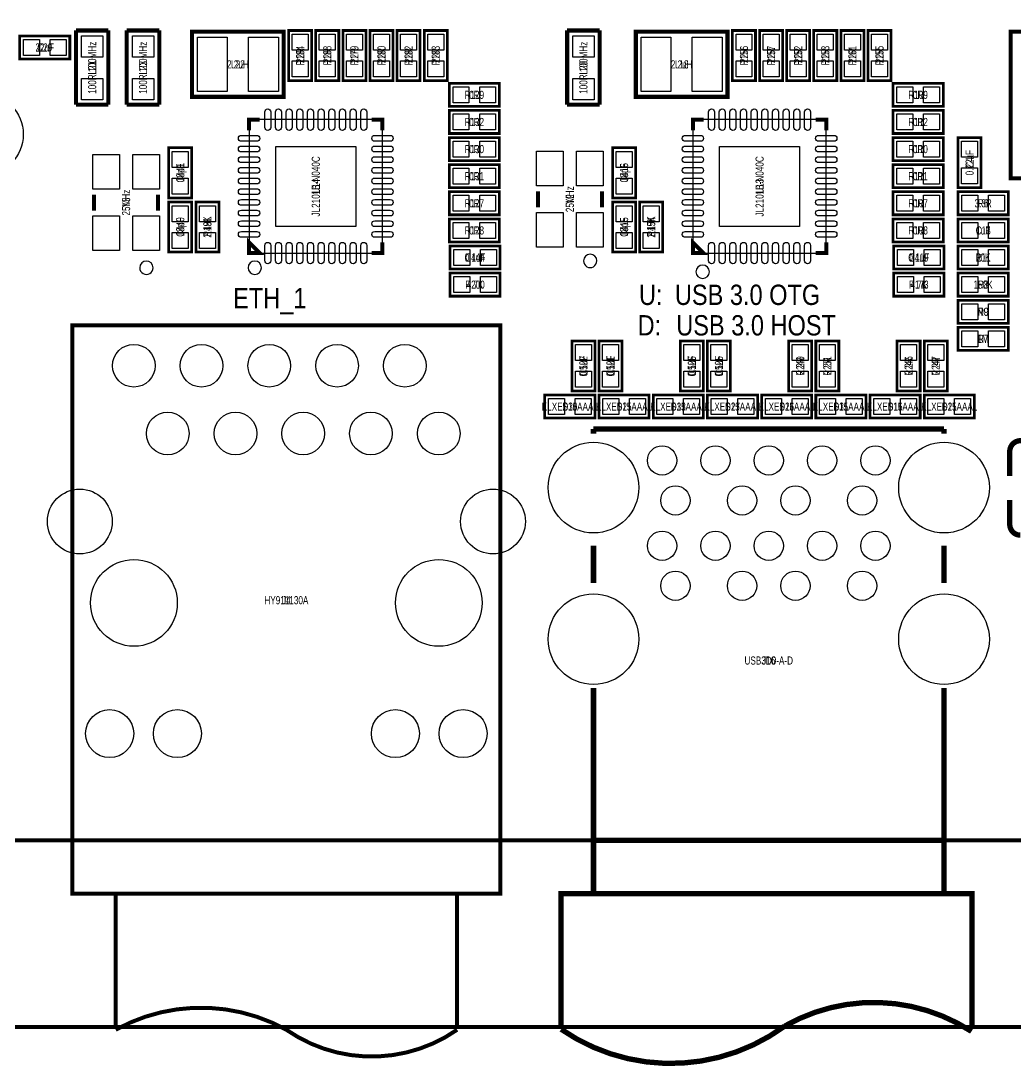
# Model space of a CAD drawing. Extents: x 0 to 125, y -10 to 88.
# Drawn here: x 55.75 to 93.02, y -8.46 to 30.71 of the extents above; entities that cross this region are included whole.
import ezdxf
from ezdxf.enums import TextEntityAlignment as Align

# ---------------------------------------------------------------- set-up
doc = ezdxf.new("R2010")
doc.units = 0
for name, color, linetype in [('BG_OUTLINE', 12, 'CONTINUOUS'), ('BG_SILKSCREEN_TOP', 7, 'CONTINUOUS'), ('CV_SILKSCREEN_TOP', 52, 'CONTINUOUS'), ('PG_SILKSCREEN_TOP', 7, 'CONTINUOUS'), ('PIN_TOP', 92, 'CONTINUOUS'), ('RD_SILKSCREEN_TOP', 12, 'CONTINUOUS')]:
    doc.layers.add(name, color=color, linetype=linetype)

msp = doc.modelspace()

# ---------------------------------------------------------------- linework, layer by layer
at = {"layer": 'BG_OUTLINE', "const_width": 0.1524}
for points in [[(125.000004, 77.0001), (125.000004, 2.999994, -0.414214), (122.00001, 0), (2.999994, 0, -0.414214), (0, 2.999994), (0, 77.0001, -0.414214), (2.999994, 80.000094), (122.00001, 80.000094, -0.414214), (125.000004, 77.0001)], [(122.00001, 0), (122.00001, -1.499997), (125.000004, -1.499997), (125.000004, -4.99999, -0.414214), (123.000008, -6.999986), (1.999996, -6.999986, -0.414214), (0, -4.99999), (0, -1.499997), (2.999994, -1.499997), (2.999994, 0)]]:
    msp.add_lwpolyline(points, format="xyb", dxfattribs=at)
at = {"layer": 'PG_SILKSCREEN_TOP'}
for points, const_width in [([(57.5818, 29.2862), (55.7022, 29.2862), (55.7022, 30.1498), (57.5818, 30.1498), (57.5818, 29.2862)], 0.1016), ([(57.8104, 27.5717), (57.8104, 30.353)], 0.1524), ([(57.8104, 30.353), (59.0296, 30.353)], 0.1524), ([(59.0296, 30.353), (59.0296, 27.5717)], 0.1524), ([(59.7154, 27.5717), (59.7154, 30.353)], 0.1524), ([(59.7154, 30.353), (60.9346, 30.353)], 0.1524), ([(60.9346, 30.353), (60.9346, 27.5717)], 0.1524), ([(65.599818, 30.30601), (62.162182, 30.30601), (62.162182, 27.865832), (65.600072, 27.865832), (65.600072, 30.30601), (65.599818, 30.30601)], 0.1524), ([(66.6496, 30.353), (66.6496, 28.4734), (65.786, 28.4734), (65.786, 30.353), (66.6496, 30.353)], 0.1016), ([(67.6656, 30.353), (67.6656, 28.4734), (66.802, 28.4734), (66.802, 30.353), (67.6656, 30.353)], 0.1016), ([(68.6816, 30.353), (68.6816, 28.4734), (67.818, 28.4734), (67.818, 30.353), (68.6816, 30.353)], 0.1016), ([(69.6976, 30.353), (69.6976, 28.4734), (68.834, 28.4734), (68.834, 30.353), (69.6976, 30.353)], 0.1016), ([(70.7136, 30.353), (70.7136, 28.4734), (69.85, 28.4734), (69.85, 30.353), (70.7136, 30.353)], 0.1016), ([(71.7296, 30.353), (71.7296, 28.4734), (70.866, 28.4734), (70.866, 30.353), (71.7296, 30.353)], 0.1016), ([(76.2254, 27.5717), (76.2254, 30.353)], 0.1524), ([(76.2254, 30.353), (77.4446, 30.353)], 0.1524), ([(77.4446, 30.353), (77.4446, 27.5717)], 0.1524), ([(82.236818, 30.30601), (78.799182, 30.30601), (78.799182, 27.865832), (82.237072, 27.865832), (82.237072, 30.30601), (82.236818, 30.30601)], 0.1524), ([(83.2866, 30.353), (83.2866, 28.4734), (82.423, 28.4734), (82.423, 30.353), (83.2866, 30.353)], 0.1016), ([(84.3026, 30.353), (84.3026, 28.4734), (83.439, 28.4734), (83.439, 30.353), (84.3026, 30.353)], 0.1016), ([(85.3186, 30.353), (85.3186, 28.4734), (84.455, 28.4734), (84.455, 30.353), (85.3186, 30.353)], 0.1016), ([(86.3346, 30.353), (86.3346, 28.4734), (85.471, 28.4734), (85.471, 30.353), (86.3346, 30.353)], 0.1016), ([(87.3506, 30.353), (87.3506, 28.4734), (86.487, 28.4734), (86.487, 30.353), (87.3506, 30.353)], 0.1016), ([(88.3666, 30.353), (88.3666, 28.4734), (87.503, 28.4734), (87.503, 30.353), (88.3666, 30.353)], 0.1016), ([(94.05399, 30.309007), (92.853993, 30.309007), (92.853993, 24.808993), (94.05399, 24.808993)], 0.150012), ([(73.6854, 27.5082), (71.8058, 27.5082), (71.8058, 28.3718), (73.6854, 28.3718), (73.6854, 27.5082)], 0.1016), ([(90.3224, 27.5082), (88.4428, 27.5082), (88.4428, 28.3718), (90.3224, 28.3718), (90.3224, 27.5082)], 0.1016), ([(59.0296, 27.5717), (57.8104, 27.5717)], 0.1524), ([(60.9346, 27.5717), (59.7154, 27.5717)], 0.1524), ([(77.4446, 27.5717), (76.2254, 27.5717)], 0.1524), ([(64.301903, 26.611097), (64.301903, 27.011097), (64.701903, 27.011097)], 0.150089), ([(69.302097, 26.611097), (69.302097, 27.011097), (68.902097, 27.011097)], 0.150089), ([(73.6854, 26.4922), (71.8058, 26.4922), (71.8058, 27.3558), (73.6854, 27.3558), (73.6854, 26.4922)], 0.1016), ([(80.938903, 26.611097), (80.938903, 27.011097), (81.338903, 27.011097)], 0.150089), ([(85.939097, 26.611097), (85.939097, 27.011097), (85.539097, 27.011097)], 0.150089), ([(90.3224, 26.4922), (88.4428, 26.4922), (88.4428, 27.3558), (90.3224, 27.3558), (90.3224, 26.4922)], 0.1016), ([(73.6854, 25.4762), (71.8058, 25.4762), (71.8058, 26.3398), (73.6854, 26.3398), (73.6854, 25.4762)], 0.1016), ([(90.3224, 25.4762), (88.4428, 25.4762), (88.4428, 26.3398), (90.3224, 26.3398), (90.3224, 25.4762)], 0.1016), ([(90.8812, 24.4602), (90.8812, 26.3398), (91.7448, 26.3398), (91.7448, 24.4602), (90.8812, 24.4602)], 0.1016), ([(61.2902, 24.0792), (61.2902, 25.9588), (62.1538, 25.9588), (62.1538, 24.0792), (61.2902, 24.0792)], 0.1016), ([(77.9272, 24.0792), (77.9272, 25.9588), (78.7908, 25.9588), (78.7908, 24.0792), (77.9272, 24.0792)], 0.1016), ([(73.6854, 24.4602), (71.8058, 24.4602), (71.8058, 25.3238), (73.6854, 25.3238), (73.6854, 24.4602)], 0.1016), ([(90.3224, 24.4602), (88.4428, 24.4602), (88.4428, 25.3238), (90.3224, 25.3238), (90.3224, 24.4602)], 0.1016), ([(73.6854, 23.4442), (71.8058, 23.4442), (71.8058, 24.3078), (73.6854, 24.3078), (73.6854, 23.4442)], 0.1016), ([(75.127002, 23.728401), (75.127002, 24.328399)], 0.150012), ([(77.526998, 23.728401), (77.526998, 24.328399)], 0.150012), ([(90.3224, 23.4442), (88.4428, 23.4442), (88.4428, 24.3078), (90.3224, 24.3078), (90.3224, 23.4442)], 0.1016), ([(92.7608, 23.4442), (90.8812, 23.4442), (90.8812, 24.3078), (92.7608, 24.3078), (92.7608, 23.4442)], 0.1016), ([(58.490002, 23.601401), (58.490002, 24.201399)], 0.150012), ([(60.889998, 23.601401), (60.889998, 24.201399)], 0.150012), ([(62.1538, 23.9268), (62.1538, 22.0472), (61.2902, 22.0472), (61.2902, 23.9268), (62.1538, 23.9268)], 0.1016), ([(63.1698, 23.9268), (63.1698, 22.0472), (62.3062, 22.0472), (62.3062, 23.9268), (63.1698, 23.9268)], 0.1016), ([(78.7908, 23.9268), (78.7908, 22.0472), (77.9272, 22.0472), (77.9272, 23.9268), (78.7908, 23.9268)], 0.1016), ([(79.8068, 23.9268), (79.8068, 22.0472), (78.9432, 22.0472), (78.9432, 23.9268), (79.8068, 23.9268)], 0.1016), ([(73.6854, 22.4282), (71.8058, 22.4282), (71.8058, 23.2918), (73.6854, 23.2918), (73.6854, 22.4282)], 0.1016), ([(90.3224, 22.4282), (88.4428, 22.4282), (88.4428, 23.2918), (90.3224, 23.2918), (90.3224, 22.4282)], 0.1016), ([(92.7608, 22.4282), (90.8812, 22.4282), (90.8812, 23.2918), (92.7608, 23.2918), (92.7608, 22.4282)], 0.1016), ([(64.701903, 22.010903), (64.301903, 22.010903), (64.301903, 22.410903), (64.701903, 22.010903)], 0.150089), ([(68.902097, 22.010903), (69.302097, 22.010903), (69.302097, 22.410903)], 0.150089), ([(81.338903, 22.010903), (80.938903, 22.010903), (80.938903, 22.410903), (81.338903, 22.010903)], 0.150089), ([(85.539097, 22.010903), (85.939097, 22.010903), (85.939097, 22.410903)], 0.150089), ([(71.8312, 22.2758), (73.7108, 22.2758), (73.7108, 21.4122), (71.8312, 21.4122), (71.8312, 22.2758)], 0.1016), ([(88.4682, 22.2758), (90.3478, 22.2758), (90.3478, 21.4122), (88.4682, 21.4122), (88.4682, 22.2758)], 0.1016), ([(92.7608, 21.4122), (90.8812, 21.4122), (90.8812, 22.2758), (92.7608, 22.2758), (92.7608, 21.4122)], 0.1016), ([(73.7108, 20.3962), (71.8312, 20.3962), (71.8312, 21.2598), (73.7108, 21.2598), (73.7108, 20.3962)], 0.1016), ([(90.3478, 20.3962), (88.4682, 20.3962), (88.4682, 21.2598), (90.3478, 21.2598), (90.3478, 20.3962)], 0.1016), ([(90.8812, 21.2598), (92.7608, 21.2598), (92.7608, 20.3962), (90.8812, 20.3962), (90.8812, 21.2598)], 0.1016), ([(90.8812, 20.2438), (92.7608, 20.2438), (92.7608, 19.3802), (90.8812, 19.3802), (90.8812, 20.2438)], 0.1016), ([(73.719969, -1.999996), (73.719969, 0), (57.679971, 0), (57.679971, 19.300012), (73.719969, 19.300012), (73.719969, -1.999996), (57.679971, -1.999996), (57.679971, 0)], 0.150012), ([(90.8812, 19.2278), (92.7608, 19.2278), (92.7608, 18.3642), (90.8812, 18.3642), (90.8812, 19.2278)], 0.1016), ([(76.4032, 16.8402), (76.4032, 18.7198), (77.2668, 18.7198), (77.2668, 16.8402), (76.4032, 16.8402)], 0.1016), ([(77.4192, 16.8402), (77.4192, 18.7198), (78.2828, 18.7198), (78.2828, 16.8402), (77.4192, 16.8402)], 0.1016), ([(80.4672, 16.8402), (80.4672, 18.7198), (81.3308, 18.7198), (81.3308, 16.8402), (80.4672, 16.8402)], 0.1016), ([(81.4832, 16.8402), (81.4832, 18.7198), (82.3468, 18.7198), (82.3468, 16.8402), (81.4832, 16.8402)], 0.1016), ([(84.5312, 16.8402), (84.5312, 18.7198), (85.3948, 18.7198), (85.3948, 16.8402), (84.5312, 16.8402)], 0.1016), ([(85.5472, 16.8402), (85.5472, 18.7198), (86.4108, 18.7198), (86.4108, 16.8402), (85.5472, 16.8402)], 0.1016), ([(88.5952, 16.8402), (88.5952, 18.7198), (89.4588, 18.7198), (89.4588, 16.8402), (88.5952, 16.8402)], 0.1016), ([(89.6112, 16.8402), (89.6112, 18.7198), (90.4748, 18.7198), (90.4748, 16.8402), (89.6112, 16.8402)], 0.1016), ([(75.3872, 16.6878), (77.2668, 16.6878), (77.2668, 15.8242), (75.3872, 15.8242), (75.3872, 16.6878)], 0.1016), ([(79.2988, 15.8242), (77.4192, 15.8242), (77.4192, 16.6878), (79.2988, 16.6878), (79.2988, 15.8242)], 0.1016), ([(79.4512, 16.6878), (81.3308, 16.6878), (81.3308, 15.8242), (79.4512, 15.8242), (79.4512, 16.6878)], 0.1016), ([(83.3628, 15.8242), (81.4832, 15.8242), (81.4832, 16.6878), (83.3628, 16.6878), (83.3628, 15.8242)], 0.1016), ([(83.5152, 16.6878), (85.3948, 16.6878), (85.3948, 15.8242), (83.5152, 15.8242), (83.5152, 16.6878)], 0.1016), ([(87.4268, 15.8242), (85.5472, 15.8242), (85.5472, 16.6878), (87.4268, 16.6878), (87.4268, 15.8242)], 0.1016), ([(87.5792, 16.6878), (89.4588, 16.6878), (89.4588, 15.8242), (87.5792, 15.8242), (87.5792, 16.6878)], 0.1016), ([(91.4908, 15.8242), (89.6112, 15.8242), (89.6112, 16.6878), (91.4908, 16.6878), (91.4908, 15.8242)], 0.1016), ([(77.212977, 15.239898), (77.212977, 15.414015)], 0.2), ([(77.212977, 15.414015), (90.353159, 15.414015)], 0.2), ([(90.353159, 15.239898), (90.353159, 15.414015)], 0.2), ([(92.81795, 14.578076), (92.81795, 13.658088)], 0.199898), ([(77.212977, 9.63991), (77.212977, 11.039907)], 0.2), ([(90.353159, 9.63991), (90.353159, 11.039907)], 0.2), ([(77.212977, -1.999996), (77.212977, 5.708904)], 0.2), ([(90.353159, -1.999996), (90.353159, 5.708904)], 0.2), ([(77.212977, 0), (90.353159, 0)], 0.2), ([(72.099983, -6.999986), (72.099983, -1.999996), (59.299958, -1.999996), (59.299958, -6.999986)], 0.150012), ([(75.999975, -6.999986), (75.999975, -1.999996), (91.39997, -1.999996), (91.39997, -6.999986)], 0.2)]:
    msp.add_lwpolyline(points, dxfattribs=dict(at, const_width=const_width))
for points in [[(69.302097, 22.010903), (69.302097, 27.011097), (64.301903, 27.011097), (64.301903, 22.010903), (69.302097, 22.010903)], [(85.939097, 22.010903), (85.939097, 27.011097), (80.938903, 27.011097), (80.938903, 22.010903), (85.939097, 22.010903)]]:
    msp.add_lwpolyline(points, dxfattribs=at)
for points in [[(77.338987, 21.717, 1), (76.83902, 21.716995, 1)], [(60.701987, 21.463, 1), (60.20202, 21.462995, 1)], [(64.765987, 21.463, 1), (64.266002, 21.462988, 1)], [(81.555387, 21.3106, 1), (81.055402, 21.310588, 1)]]:
    msp.add_lwpolyline(points, format="xyb", close=True, dxfattribs=at)
for points, const_width in [([(94.488, 14.978126), (93.218, 14.978126, 0.414214), (92.81795, 14.578076)], 0.199898), ([(92.81795, 12.757912), (92.81795, 11.837924, 0.4144), (93.218, 11.438128)], 0.199898), ([(65.69997, -7.099986, 0.258538), (59.299958, -7.099986)], 0.150012), ([(84.383169, -6.960083, -0.280416), (91.38318, -7.160082)], 0.2), ([(72.099983, -7.099986, -0.313617), (65.69997, -7.099986)], 0.150012), ([(75.999975, -7.079996, 0.319777), (84.383169, -6.960083)], 0.2)]:
    msp.add_lwpolyline(points, format="xyb", dxfattribs=dict(at, const_width=const_width))
at = {"layer": 'PIN_TOP'}
for points in [[(65.918105, 30.212767), (66.517495, 30.212767), (66.517495, 29.613377), (65.918105, 29.613377)], [(66.934105, 30.212767), (67.533495, 30.212767), (67.533495, 29.613377), (66.934105, 29.613377)], [(67.950105, 30.212767), (68.549495, 30.212767), (68.549495, 29.613377), (67.950105, 29.613377)], [(68.966105, 30.212767), (69.565495, 30.212767), (69.565495, 29.613377), (68.966105, 29.613377)], [(69.982105, 30.212767), (70.581495, 30.212767), (70.581495, 29.613377), (69.982105, 29.613377)], [(70.998105, 30.212767), (71.597495, 30.212767), (71.597495, 29.613377), (70.998105, 29.613377)], [(82.555105, 30.212767), (83.154495, 30.212767), (83.154495, 29.613377), (82.555105, 29.613377)], [(83.571105, 30.212767), (84.170495, 30.212767), (84.170495, 29.613377), (83.571105, 29.613377)], [(84.587105, 30.212767), (85.186495, 30.212767), (85.186495, 29.613377), (84.587105, 29.613377)], [(85.603105, 30.212767), (86.202495, 30.212767), (86.202495, 29.613377), (85.603105, 29.613377)], [(86.619105, 30.212767), (87.218495, 30.212767), (87.218495, 29.613377), (86.619105, 29.613377)], [(87.635105, 30.212767), (88.234495, 30.212767), (88.234495, 29.613377), (87.635105, 29.613377)], [(56.441823, 30.017695), (56.441823, 29.418305), (55.842433, 29.418305), (55.842433, 30.017695)], [(57.441567, 30.017695), (57.441567, 29.418305), (56.842177, 29.418305), (56.842177, 30.017695)], [(58.82005, 29.35605), (58.01995, 29.35605), (58.01995, 30.15615), (58.82005, 30.15615)], [(60.72505, 29.35605), (59.92495, 29.35605), (59.92495, 30.15615), (60.72505, 30.15615)], [(63.48095, 30.099), (63.48095, 28.067), (62.36335, 28.067), (62.36335, 30.099)], [(65.39865, 30.099), (65.39865, 28.067), (64.28105, 28.067), (64.28105, 30.099)], [(77.23505, 29.35605), (76.43495, 29.35605), (76.43495, 30.15615), (77.23505, 30.15615)], [(80.11795, 30.099), (80.11795, 28.067), (79.00035, 28.067), (79.00035, 30.099)], [(82.03565, 30.099), (82.03565, 28.067), (80.91805, 28.067), (80.91805, 30.099)], [(65.918105, 29.213023), (66.517495, 29.213023), (66.517495, 28.613633), (65.918105, 28.613633)], [(66.934105, 29.213023), (67.533495, 29.213023), (67.533495, 28.613633), (66.934105, 28.613633)], [(67.950105, 29.213023), (68.549495, 29.213023), (68.549495, 28.613633), (67.950105, 28.613633)], [(68.966105, 29.213023), (69.565495, 29.213023), (69.565495, 28.613633), (68.966105, 28.613633)], [(69.982105, 29.213023), (70.581495, 29.213023), (70.581495, 28.613633), (69.982105, 28.613633)], [(70.998105, 29.213023), (71.597495, 29.213023), (71.597495, 28.613633), (70.998105, 28.613633)], [(82.555105, 29.213023), (83.154495, 29.213023), (83.154495, 28.613633), (82.555105, 28.613633)], [(83.571105, 29.213023), (84.170495, 29.213023), (84.170495, 28.613633), (83.571105, 28.613633)], [(84.587105, 29.213023), (85.186495, 29.213023), (85.186495, 28.613633), (84.587105, 28.613633)], [(85.603105, 29.213023), (86.202495, 29.213023), (86.202495, 28.613633), (85.603105, 28.613633)], [(86.619105, 29.213023), (87.218495, 29.213023), (87.218495, 28.613633), (86.619105, 28.613633)], [(87.635105, 29.213023), (88.234495, 29.213023), (88.234495, 28.613633), (87.635105, 28.613633)], [(58.82005, 27.75585), (58.01995, 27.75585), (58.01995, 28.55595), (58.82005, 28.55595)], [(60.72505, 27.75585), (59.92495, 27.75585), (59.92495, 28.55595), (60.72505, 28.55595)], [(72.545423, 28.239695), (72.545423, 27.640305), (71.946033, 27.640305), (71.946033, 28.239695)], [(73.545167, 28.239695), (73.545167, 27.640305), (72.945777, 27.640305), (72.945777, 28.239695)], [(77.23505, 27.75585), (76.43495, 27.75585), (76.43495, 28.55595), (77.23505, 28.55595)], [(89.182423, 28.239695), (89.182423, 27.640305), (88.583033, 27.640305), (88.583033, 28.239695)], [(90.182167, 28.239695), (90.182167, 27.640305), (89.582777, 27.640305), (89.582777, 28.239695)], [(72.545423, 27.223695), (72.545423, 26.624305), (71.946033, 26.624305), (71.946033, 27.223695)], [(73.545167, 27.223695), (73.545167, 26.624305), (72.945777, 26.624305), (72.945777, 27.223695)], [(89.182423, 27.223695), (89.182423, 26.624305), (88.583033, 26.624305), (88.583033, 27.223695)], [(90.182167, 27.223695), (90.182167, 26.624305), (89.582777, 26.624305), (89.582777, 27.223695)], [(68.301997, 23.011003), (65.302003, 23.011003), (65.302003, 26.010997), (68.301997, 26.010997)], [(72.545423, 26.207695), (72.545423, 25.608305), (71.946033, 25.608305), (71.946033, 26.207695)], [(73.545167, 26.207695), (73.545167, 25.608305), (72.945777, 25.608305), (72.945777, 26.207695)], [(84.938997, 23.011003), (81.939003, 23.011003), (81.939003, 26.010997), (84.938997, 26.010997)], [(89.182423, 26.207695), (89.182423, 25.608305), (88.583033, 25.608305), (88.583033, 26.207695)], [(90.182167, 26.207695), (90.182167, 25.608305), (89.582777, 25.608305), (89.582777, 26.207695)], [(91.612695, 25.600177), (91.013305, 25.600177), (91.013305, 26.199567), (91.612695, 26.199567)], [(59.439988, 24.401412), (58.43999, 24.401412), (58.43999, 25.701409), (59.439988, 25.701409)], [(60.94001, 24.401412), (59.940012, 24.401412), (59.940012, 25.701409), (60.94001, 25.701409)], [(62.021695, 25.219177), (61.422305, 25.219177), (61.422305, 25.818567), (62.021695, 25.818567)], [(76.076988, 24.528412), (75.07699, 24.528412), (75.07699, 25.828409), (76.076988, 25.828409)], [(77.57701, 24.528412), (76.577012, 24.528412), (76.577012, 25.828409), (77.57701, 25.828409)], [(78.658695, 25.219177), (78.059305, 25.219177), (78.059305, 25.818567), (78.658695, 25.818567)], [(72.545423, 25.191695), (72.545423, 24.592305), (71.946033, 24.592305), (71.946033, 25.191695)], [(73.545167, 25.191695), (73.545167, 24.592305), (72.945777, 24.592305), (72.945777, 25.191695)], [(89.182423, 25.191695), (89.182423, 24.592305), (88.583033, 24.592305), (88.583033, 25.191695)], [(90.182167, 25.191695), (90.182167, 24.592305), (89.582777, 24.592305), (89.582777, 25.191695)], [(91.612695, 24.600433), (91.013305, 24.600433), (91.013305, 25.199823), (91.612695, 25.199823)], [(62.021695, 24.219433), (61.422305, 24.219433), (61.422305, 24.818823), (62.021695, 24.818823)], [(78.658695, 24.219433), (78.059305, 24.219433), (78.059305, 24.818823), (78.658695, 24.818823)], [(72.545423, 24.175695), (72.545423, 23.576305), (71.946033, 23.576305), (71.946033, 24.175695)], [(73.545167, 24.175695), (73.545167, 23.576305), (72.945777, 23.576305), (72.945777, 24.175695)], [(89.182423, 24.175695), (89.182423, 23.576305), (88.583033, 23.576305), (88.583033, 24.175695)], [(90.182167, 24.175695), (90.182167, 23.576305), (89.582777, 23.576305), (89.582777, 24.175695)], [(91.620823, 24.175695), (91.620823, 23.576305), (91.021433, 23.576305), (91.021433, 24.175695)], [(92.620567, 24.175695), (92.620567, 23.576305), (92.021177, 23.576305), (92.021177, 24.175695)], [(61.422305, 23.786567), (62.021695, 23.786567), (62.021695, 23.187177), (61.422305, 23.187177)], [(62.438305, 23.786567), (63.037695, 23.786567), (63.037695, 23.187177), (62.438305, 23.187177)], [(76.076988, 22.228391), (75.07699, 22.228391), (75.07699, 23.528388), (76.076988, 23.528388)], [(77.57701, 22.228391), (76.577012, 22.228391), (76.577012, 23.528388), (77.57701, 23.528388)], [(78.059305, 23.786567), (78.658695, 23.786567), (78.658695, 23.187177), (78.059305, 23.187177)], [(79.075305, 23.786567), (79.674695, 23.786567), (79.674695, 23.187177), (79.075305, 23.187177)], [(59.439988, 22.101391), (58.43999, 22.101391), (58.43999, 23.401388), (59.439988, 23.401388)], [(60.94001, 22.101391), (59.940012, 22.101391), (59.940012, 23.401388), (60.94001, 23.401388)], [(72.545423, 23.159695), (72.545423, 22.560305), (71.946033, 22.560305), (71.946033, 23.159695)], [(73.545167, 23.159695), (73.545167, 22.560305), (72.945777, 22.560305), (72.945777, 23.159695)], [(89.182423, 23.159695), (89.182423, 22.560305), (88.583033, 22.560305), (88.583033, 23.159695)], [(90.182167, 23.159695), (90.182167, 22.560305), (89.582777, 22.560305), (89.582777, 23.159695)], [(91.620823, 23.159695), (91.620823, 22.560305), (91.021433, 22.560305), (91.021433, 23.159695)], [(92.620567, 23.159695), (92.620567, 22.560305), (92.021177, 22.560305), (92.021177, 23.159695)], [(61.422305, 22.786823), (62.021695, 22.786823), (62.021695, 22.187433), (61.422305, 22.187433)], [(62.438305, 22.786823), (63.037695, 22.786823), (63.037695, 22.187433), (62.438305, 22.187433)], [(78.059305, 22.786823), (78.658695, 22.786823), (78.658695, 22.187433), (78.059305, 22.187433)], [(79.075305, 22.786823), (79.674695, 22.786823), (79.674695, 22.187433), (79.075305, 22.187433)], [(71.971433, 21.544305), (71.971433, 22.143695), (72.570823, 22.143695), (72.570823, 21.544305)], [(72.971177, 21.544305), (72.971177, 22.143695), (73.570567, 22.143695), (73.570567, 21.544305)], [(88.608433, 21.544305), (88.608433, 22.143695), (89.207823, 22.143695), (89.207823, 21.544305)], [(89.608177, 21.544305), (89.608177, 22.143695), (90.207567, 22.143695), (90.207567, 21.544305)], [(91.620823, 22.143695), (91.620823, 21.544305), (91.021433, 21.544305), (91.021433, 22.143695)], [(92.620567, 22.143695), (92.620567, 21.544305), (92.021177, 21.544305), (92.021177, 22.143695)], [(72.570823, 21.127695), (72.570823, 20.528305), (71.971433, 20.528305), (71.971433, 21.127695)], [(73.570567, 21.127695), (73.570567, 20.528305), (72.971177, 20.528305), (72.971177, 21.127695)], [(89.207823, 21.127695), (89.207823, 20.528305), (88.608433, 20.528305), (88.608433, 21.127695)], [(90.207567, 21.127695), (90.207567, 20.528305), (89.608177, 20.528305), (89.608177, 21.127695)], [(91.021433, 20.528305), (91.021433, 21.127695), (91.620823, 21.127695), (91.620823, 20.528305)], [(92.021177, 20.528305), (92.021177, 21.127695), (92.620567, 21.127695), (92.620567, 20.528305)], [(91.021433, 19.512305), (91.021433, 20.111695), (91.620823, 20.111695), (91.620823, 19.512305)], [(92.021177, 19.512305), (92.021177, 20.111695), (92.620567, 20.111695), (92.620567, 19.512305)], [(91.021433, 18.496305), (91.021433, 19.095695), (91.620823, 19.095695), (91.620823, 18.496305)], [(92.021177, 18.496305), (92.021177, 19.095695), (92.620567, 19.095695), (92.620567, 18.496305)], [(77.134695, 17.980177), (76.535305, 17.980177), (76.535305, 18.579567), (77.134695, 18.579567)], [(78.150695, 17.980177), (77.551305, 17.980177), (77.551305, 18.579567), (78.150695, 18.579567)], [(81.198695, 17.980177), (80.599305, 17.980177), (80.599305, 18.579567), (81.198695, 18.579567)], [(82.214695, 17.980177), (81.615305, 17.980177), (81.615305, 18.579567), (82.214695, 18.579567)], [(85.262695, 17.980177), (84.663305, 17.980177), (84.663305, 18.579567), (85.262695, 18.579567)], [(86.278695, 17.980177), (85.679305, 17.980177), (85.679305, 18.579567), (86.278695, 18.579567)], [(89.326695, 17.980177), (88.727305, 17.980177), (88.727305, 18.579567), (89.326695, 18.579567)], [(90.342695, 17.980177), (89.743305, 17.980177), (89.743305, 18.579567), (90.342695, 18.579567)], [(77.134695, 16.980433), (76.535305, 16.980433), (76.535305, 17.579823), (77.134695, 17.579823)], [(78.150695, 16.980433), (77.551305, 16.980433), (77.551305, 17.579823), (78.150695, 17.579823)], [(81.198695, 16.980433), (80.599305, 16.980433), (80.599305, 17.579823), (81.198695, 17.579823)], [(82.214695, 16.980433), (81.615305, 16.980433), (81.615305, 17.579823), (82.214695, 17.579823)], [(85.262695, 16.980433), (84.663305, 16.980433), (84.663305, 17.579823), (85.262695, 17.579823)], [(86.278695, 16.980433), (85.679305, 16.980433), (85.679305, 17.579823), (86.278695, 17.579823)], [(89.326695, 16.980433), (88.727305, 16.980433), (88.727305, 17.579823), (89.326695, 17.579823)], [(90.342695, 16.980433), (89.743305, 16.980433), (89.743305, 17.579823), (90.342695, 17.579823)], [(75.527433, 15.956305), (75.527433, 16.555695), (76.126823, 16.555695), (76.126823, 15.956305)], [(76.527177, 15.956305), (76.527177, 16.555695), (77.126567, 16.555695), (77.126567, 15.956305)], [(78.158823, 16.555695), (78.158823, 15.956305), (77.559433, 15.956305), (77.559433, 16.555695)], [(79.158567, 16.555695), (79.158567, 15.956305), (78.559177, 15.956305), (78.559177, 16.555695)], [(79.591433, 15.956305), (79.591433, 16.555695), (80.190823, 16.555695), (80.190823, 15.956305)], [(80.591177, 15.956305), (80.591177, 16.555695), (81.190567, 16.555695), (81.190567, 15.956305)], [(82.222823, 16.555695), (82.222823, 15.956305), (81.623433, 15.956305), (81.623433, 16.555695)], [(83.222567, 16.555695), (83.222567, 15.956305), (82.623177, 15.956305), (82.623177, 16.555695)], [(83.655433, 15.956305), (83.655433, 16.555695), (84.254823, 16.555695), (84.254823, 15.956305)], [(84.655177, 15.956305), (84.655177, 16.555695), (85.254567, 16.555695), (85.254567, 15.956305)], [(86.286823, 16.555695), (86.286823, 15.956305), (85.687433, 15.956305), (85.687433, 16.555695)], [(87.286567, 16.555695), (87.286567, 15.956305), (86.687177, 15.956305), (86.687177, 16.555695)], [(87.719433, 15.956305), (87.719433, 16.555695), (88.318823, 16.555695), (88.318823, 15.956305)], [(88.719177, 15.956305), (88.719177, 16.555695), (89.318567, 16.555695), (89.318567, 15.956305)], [(90.350823, 16.555695), (90.350823, 15.956305), (89.751433, 15.956305), (89.751433, 16.555695)], [(91.350567, 16.555695), (91.350567, 15.956305), (90.751177, 15.956305), (90.751177, 16.555695)]]:
    msp.add_lwpolyline(points, close=True, dxfattribs=at)
for points in [[(65.111884, 27.301165), (65.111884, 26.721029, -1), (64.89192, 26.721029), (64.89192, 27.301165, -1)], [(65.511985, 27.301165), (65.511985, 26.721029, -1), (65.292021, 26.721029), (65.292021, 27.301165, -1)], [(65.911984, 27.301165), (65.911984, 26.721029, -1), (65.69202, 26.721029), (65.69202, 27.301165, -1)], [(66.312085, 27.301165), (66.312085, 26.721029, -1), (66.092121, 26.721029), (66.092121, 27.301165, -1)], [(66.712084, 27.301165), (66.712084, 26.721029, -1), (66.49212, 26.721029), (66.49212, 27.301165, -1)], [(67.11188, 27.301165), (67.11188, 26.721029, -1), (66.891916, 26.721029), (66.891916, 27.301165, -1)], [(67.511879, 27.301165), (67.511879, 26.721029, -1), (67.291915, 26.721029), (67.291915, 27.301165, -1)], [(67.91198, 27.301165), (67.91198, 26.721029, -1), (67.692016, 26.721029), (67.692016, 27.301165, -1)], [(68.311979, 27.301165), (68.311979, 26.721029, -1), (68.092015, 26.721029), (68.092015, 27.301165, -1)], [(68.71208, 27.301165), (68.71208, 26.721029, -1), (68.492116, 26.721029), (68.492116, 27.301165, -1)], [(81.748884, 27.301165), (81.748884, 26.721029, -1), (81.52892, 26.721029), (81.52892, 27.301165, -1)], [(82.148985, 27.301165), (82.148985, 26.721029, -1), (81.929021, 26.721029), (81.929021, 27.301165, -1)], [(82.548984, 27.301165), (82.548984, 26.721029, -1), (82.32902, 26.721029), (82.32902, 27.301165, -1)], [(82.949085, 27.301165), (82.949085, 26.721029, -1), (82.729121, 26.721029), (82.729121, 27.301165, -1)], [(83.349084, 27.301165), (83.349084, 26.721029, -1), (83.12912, 26.721029), (83.12912, 27.301165, -1)], [(83.74888, 27.301165), (83.74888, 26.721029, -1), (83.528916, 26.721029), (83.528916, 27.301165, -1)], [(84.148879, 27.301165), (84.148879, 26.721029, -1), (83.928915, 26.721029), (83.928915, 27.301165, -1)], [(84.54898, 27.301165), (84.54898, 26.721029, -1), (84.329016, 26.721029), (84.329016, 27.301165, -1)], [(84.948979, 27.301165), (84.948979, 26.721029, -1), (84.729015, 26.721029), (84.729015, 27.301165, -1)], [(85.34908, 27.301165), (85.34908, 26.721029, -1), (85.129116, 26.721029), (85.129116, 27.301165, -1)], [(64.011835, 26.42108), (64.591971, 26.42108, -1), (64.591971, 26.201116), (64.011835, 26.201116, -1)], [(69.012029, 26.42108), (69.592165, 26.42108, -1), (69.592165, 26.201116), (69.012029, 26.201116, -1)], [(80.648835, 26.42108), (81.228971, 26.42108, -1), (81.228971, 26.201116), (80.648835, 26.201116, -1)], [(85.649029, 26.42108), (86.229165, 26.42108, -1), (86.229165, 26.201116), (85.649029, 26.201116, -1)], [(64.011835, 26.020979), (64.591971, 26.020979, -1), (64.591971, 25.801015), (64.011835, 25.801015, -1)], [(69.012029, 26.020979), (69.592165, 26.020979, -1), (69.592165, 25.801015), (69.012029, 25.801015, -1)], [(80.648835, 26.020979), (81.228971, 26.020979, -1), (81.228971, 25.801015), (80.648835, 25.801015, -1)], [(85.649029, 26.020979), (86.229165, 26.020979, -1), (86.229165, 25.801015), (85.649029, 25.801015, -1)], [(64.011835, 25.62098), (64.591971, 25.62098, -1), (64.591971, 25.401016), (64.011835, 25.401016, -1)], [(69.012029, 25.62098), (69.592165, 25.62098, -1), (69.592165, 25.401016), (69.012029, 25.401016, -1)], [(80.648835, 25.62098), (81.228971, 25.62098, -1), (81.228971, 25.401016), (80.648835, 25.401016, -1)], [(85.649029, 25.62098), (86.229165, 25.62098, -1), (86.229165, 25.401016), (85.649029, 25.401016, -1)], [(64.011835, 25.220879), (64.591971, 25.220879, -1), (64.591971, 25.000915), (64.011835, 25.000915, -1)], [(69.012029, 25.220879), (69.592165, 25.220879, -1), (69.592165, 25.000915), (69.012029, 25.000915, -1)], [(80.648835, 25.220879), (81.228971, 25.220879, -1), (81.228971, 25.000915), (80.648835, 25.000915, -1)], [(85.649029, 25.220879), (86.229165, 25.220879, -1), (86.229165, 25.000915), (85.649029, 25.000915, -1)], [(64.011835, 24.82088), (64.591971, 24.82088, -1), (64.591971, 24.600916), (64.011835, 24.600916, -1)], [(69.012029, 24.82088), (69.592165, 24.82088, -1), (69.592165, 24.600916), (69.012029, 24.600916, -1)], [(80.648835, 24.82088), (81.228971, 24.82088, -1), (81.228971, 24.600916), (80.648835, 24.600916, -1)], [(85.649029, 24.82088), (86.229165, 24.82088, -1), (86.229165, 24.600916), (85.649029, 24.600916, -1)], [(64.011835, 24.421084), (64.591971, 24.421084, -1), (64.591971, 24.20112), (64.011835, 24.20112, -1)], [(69.012029, 24.421084), (69.592165, 24.421084, -1), (69.592165, 24.20112), (69.012029, 24.20112, -1)], [(80.648835, 24.421084), (81.228971, 24.421084, -1), (81.228971, 24.20112), (80.648835, 24.20112, -1)], [(85.649029, 24.421084), (86.229165, 24.421084, -1), (86.229165, 24.20112), (85.649029, 24.20112, -1)], [(64.011835, 24.021085), (64.591971, 24.021085, -1), (64.591971, 23.801121), (64.011835, 23.801121, -1)], [(69.012029, 24.021085), (69.592165, 24.021085, -1), (69.592165, 23.801121), (69.012029, 23.801121, -1)], [(80.648835, 24.021085), (81.228971, 24.021085, -1), (81.228971, 23.801121), (80.648835, 23.801121, -1)], [(85.649029, 24.021085), (86.229165, 24.021085, -1), (86.229165, 23.801121), (85.649029, 23.801121, -1)], [(64.011835, 23.620984), (64.591971, 23.620984, -1), (64.591971, 23.40102), (64.011835, 23.40102, -1)], [(69.012029, 23.620984), (69.592165, 23.620984, -1), (69.592165, 23.40102), (69.012029, 23.40102, -1)], [(80.648835, 23.620984), (81.228971, 23.620984, -1), (81.228971, 23.40102), (80.648835, 23.40102, -1)], [(85.649029, 23.620984), (86.229165, 23.620984, -1), (86.229165, 23.40102), (85.649029, 23.40102, -1)], [(64.011835, 23.220985), (64.591971, 23.220985, -1), (64.591971, 23.001021), (64.011835, 23.001021, -1)], [(69.012029, 23.220985), (69.592165, 23.220985, -1), (69.592165, 23.001021), (69.012029, 23.001021, -1)], [(80.648835, 23.220985), (81.228971, 23.220985, -1), (81.228971, 23.001021), (80.648835, 23.001021, -1)], [(85.649029, 23.220985), (86.229165, 23.220985, -1), (86.229165, 23.001021), (85.649029, 23.001021, -1)], [(64.011835, 22.820884), (64.591971, 22.820884, -1), (64.591971, 22.60092), (64.011835, 22.60092, -1)], [(69.012029, 22.820884), (69.592165, 22.820884, -1), (69.592165, 22.60092), (69.012029, 22.60092, -1)], [(80.648835, 22.820884), (81.228971, 22.820884, -1), (81.228971, 22.60092), (80.648835, 22.60092, -1)], [(85.649029, 22.820884), (86.229165, 22.820884, -1), (86.229165, 22.60092), (85.649029, 22.60092, -1)], [(65.111884, 22.300971), (65.111884, 21.720835, -1), (64.89192, 21.720835), (64.89192, 22.300971, -1)], [(65.511985, 22.300971), (65.511985, 21.720835, -1), (65.292021, 21.720835), (65.292021, 22.300971, -1)], [(65.911984, 22.300971), (65.911984, 21.720835, -1), (65.69202, 21.720835), (65.69202, 22.300971, -1)], [(66.312085, 22.300971), (66.312085, 21.720835, -1), (66.092121, 21.720835), (66.092121, 22.300971, -1)], [(66.712084, 22.300971), (66.712084, 21.720835, -1), (66.49212, 21.720835), (66.49212, 22.300971, -1)], [(67.11188, 22.300971), (67.11188, 21.720835, -1), (66.891916, 21.720835), (66.891916, 22.300971, -1)], [(67.511879, 22.300971), (67.511879, 21.720835, -1), (67.291915, 21.720835), (67.291915, 22.300971, -1)], [(67.91198, 22.300971), (67.91198, 21.720835, -1), (67.692016, 21.720835), (67.692016, 22.300971, -1)], [(68.311979, 22.300971), (68.311979, 21.720835, -1), (68.092015, 21.720835), (68.092015, 22.300971, -1)], [(68.71208, 22.300971), (68.71208, 21.720835, -1), (68.492116, 21.720835), (68.492116, 22.300971, -1)], [(81.748884, 22.300971), (81.748884, 21.720835, -1), (81.52892, 21.720835), (81.52892, 22.300971, -1)], [(82.148985, 22.300971), (82.148985, 21.720835, -1), (81.929021, 21.720835), (81.929021, 22.300971, -1)], [(82.548984, 22.300971), (82.548984, 21.720835, -1), (82.32902, 21.720835), (82.32902, 22.300971, -1)], [(82.949085, 22.300971), (82.949085, 21.720835, -1), (82.729121, 21.720835), (82.729121, 22.300971, -1)], [(83.349084, 22.300971), (83.349084, 21.720835, -1), (83.12912, 21.720835), (83.12912, 22.300971, -1)], [(83.74888, 22.300971), (83.74888, 21.720835, -1), (83.528916, 21.720835), (83.528916, 22.300971, -1)], [(84.148879, 22.300971), (84.148879, 21.720835, -1), (83.928915, 21.720835), (83.928915, 22.300971, -1)], [(84.54898, 22.300971), (84.54898, 21.720835, -1), (84.329016, 21.720835), (84.329016, 22.300971, -1)], [(84.948979, 22.300971), (84.948979, 21.720835, -1), (84.729015, 21.720835), (84.729015, 22.300971, -1)], [(85.34908, 22.300971), (85.34908, 21.720835, -1), (85.129116, 21.720835), (85.129116, 22.300971, -1)]]:
    msp.add_lwpolyline(points, format="xyb", close=True, dxfattribs=at)
for centre, radius in [((54.337712, 26.461314), 1.499997), ((59.979865, 17.790008), 0.799998), ((62.519865, 17.790008), 0.799998), ((65.059865, 17.790008), 0.799998), ((67.599865, 17.790008), 0.799998), ((70.139865, 17.790008), 0.799998), ((61.249865, 15.250008), 0.799998), ((63.789865, 15.250008), 0.799998), ((66.329865, 15.250008), 0.799998), ((68.869865, 15.250008), 0.799998), ((71.409865, 15.250008), 0.799998), ((77.212977, 13.220014), 1.699997), ((90.353159, 13.220014), 1.699997), ((79.783178, 14.240002), 0.549999), ((81.783174, 14.240002), 0.549999), ((83.78317, 14.240002), 0.549999), ((85.783166, 14.240002), 0.549999), ((87.783162, 14.240002), 0.549999), ((57.954977, 11.950014), 1.214996), ((73.444964, 11.950014), 1.214996), ((80.283075, 12.739903), 0.549999), ((82.782867, 12.739903), 0.549999), ((84.782863, 12.739903), 0.549999), ((87.283061, 12.739903), 0.549999), ((79.783178, 11.039907), 0.549999), ((81.783174, 11.039907), 0.549999), ((83.78317, 11.039907), 0.549999), ((85.783166, 11.039907), 0.549999), ((87.783162, 11.039907), 0.549999), ((59.98497, 8.900008), 1.625003), ((71.41497, 8.900008), 1.625003), ((80.283075, 9.540011), 0.549999), ((82.782867, 9.540011), 0.549999), ((84.782863, 9.540011), 0.549999), ((87.283061, 9.540011), 0.549999), ((77.212977, 7.540015), 1.699997), ((90.353159, 7.540015), 1.699997), ((59.074863, 3.999814), 0.899998), ((61.614863, 3.999814), 0.899998), ((69.785078, 3.999814), 0.899998), ((72.325078, 3.999814), 0.899998)]:
    msp.add_circle(centre, radius, dxfattribs=at)

# ---------------------------------------------------------------- texts
at = {"layer": 'BG_SILKSCREEN_TOP', "width": 0.866667}
for s, p in [('U:', (78.9178, 20.066)), ('USB 3.0 OTG', (80.264, 20.066)), ('ETH_1', (63.7032, 19.939)), ('D:', (78.867, 18.923)), ('USB 3.0 HOST', (80.3148, 18.923))]:
    msp.add_text(s, height=0.762, dxfattribs=at).set_placement(p)
at = {"layer": 'CV_SILKSCREEN_TOP', "width": 0.75}
for s, p in [('22uF', (56.642, 29.5656)), ('2.2uH', (63.881, 28.9306)), ('2.2uH', (80.518, 28.9306)), ('0R', (72.7456, 27.7876)), ('0R', (89.3826, 27.7876)), ('0R', (72.7456, 26.7716)), ('0R', (89.3826, 26.7716)), ('0R', (72.7456, 25.7556)), ('0R', (89.3826, 25.7556)), ('0R', (72.7456, 24.7396)), ('0R', (89.3826, 24.7396)), ('0R', (72.7456, 23.7236)), ('0R', (89.3826, 23.7236)), ('3.3R', (91.821, 23.7236)), ('0R', (72.7456, 22.7076)), ('0R', (89.3826, 22.7076)), ('1uF', (91.821, 22.7076)), ('0.1uF', (72.771, 21.6916)), ('0.1uF', (89.408, 21.6916)), ('20K', (91.821, 21.6916)), ('4.7K', (72.771, 20.6756)), ('4.7K', (89.408, 20.6756)), ('150K', (91.821, 20.6756)), ('NC', (91.821, 19.6596)), ('1M', (91.821, 18.6436)), ('KLXES15AAA1', (76.327, 16.1036)), ('KLXES15AAA1', (78.359, 16.1036)), ('KLXES15AAA1', (80.391, 16.1036)), ('KLXES15AAA1', (82.423, 16.1036)), ('KLXES15AAA1', (84.455, 16.1036)), ('KLXES15AAA1', (86.487, 16.1036)), ('KLXES15AAA1', (88.519, 16.1036)), ('KLXES15AAA1', (90.551, 16.1036)), ('HY911130A', (65.69997, 8.847607)), ('USB3D0-A-D', (83.78317, 6.58749))]:
    msp.add_text(s, height=0.3048, dxfattribs=at).set_placement(p, align=Align.CENTER)
for s, p in [('100R 100MHz', (58.5724, 28.955873)), ('100R 100MHz', (60.4774, 28.955873)), ('100R 100MHz', (76.9874, 28.955873)), ('22R', (66.3702, 29.413073)), ('22R', (67.3862, 29.413073)), ('22R', (68.4022, 29.413073)), ('22R', (69.4182, 29.413073)), ('22R', (70.4342, 29.413073)), ('22R', (71.4502, 29.413073)), ('22R', (83.0072, 29.413073)), ('22R', (84.0232, 29.413073)), ('22R', (85.0392, 29.413073)), ('22R', (86.0552, 29.413073)), ('22R', (87.0712, 29.413073)), ('22R', (88.0872, 29.413073)), ('0.22uF', (91.4654, 25.399873)), ('JL2101B-N040C', (66.9544, 24.510873)), ('JL2101B-N040C', (83.5914, 24.510873)), ('18pF', (61.8744, 25.018873)), ('18pF', (78.5114, 25.018873)), ('25MHz', (59.8424, 23.901273)), ('25MHz', (76.4794, 24.028273)), ('18pF', (61.8744, 22.986873)), ('2.49K', (62.8904, 22.986873)), ('18pF', (78.5114, 22.986873)), ('2.49K', (79.5274, 22.986873)), ('0.1uF', (76.9874, 17.779873)), ('0.1uF', (78.0034, 17.779873)), ('0.1uF', (81.0514, 17.779873)), ('0.1uF', (82.0674, 17.779873)), ('2.2R', (85.1154, 17.779873)), ('2.2R', (86.1314, 17.779873)), ('2.2R', (89.1794, 17.779873)), ('2.2R', (90.1954, 17.779873))]:
    msp.add_text(s, height=0.3048, rotation=90, dxfattribs=at).set_placement(p, align=Align.CENTER)
at = {"layer": 'RD_SILKSCREEN_TOP', "width": 0.75}
for s, p in [('C29', (56.642, 29.5656)), ('L22', (63.881, 28.9306)), ('L18', (80.518, 28.9306)), ('R129', (72.7456, 27.7876)), ('R109', (89.3826, 27.7876)), ('R132', (72.7456, 26.7716)), ('R112', (89.3826, 26.7716)), ('R130', (72.7456, 25.7556)), ('R110', (89.3826, 25.7556)), ('R131', (72.7456, 24.7396)), ('R111', (89.3826, 24.7396)), ('R127', (72.7456, 23.7236)), ('R107', (89.3826, 23.7236)), ('R6', (91.821, 23.7236)), ('R128', (72.7456, 22.7076)), ('R108', (89.3826, 22.7076)), ('C13', (91.821, 22.7076)), ('C444', (72.771, 21.6916)), ('C419', (89.408, 21.6916)), ('R11', (91.821, 21.6916)), ('R200', (72.771, 20.6756)), ('R173', (89.408, 20.6756)), ('R8', (91.821, 20.6756)), ('R9', (91.821, 19.6596)), ('R7', (91.821, 18.6436)), ('D30', (76.327, 16.1036)), ('D25', (78.359, 16.1036)), ('D33', (80.391, 16.1036)), ('D27', (82.423, 16.1036)), ('D26', (84.455, 16.1036)), ('D31', (86.487, 16.1036)), ('D16', (88.519, 16.1036)), ('D21', (90.551, 16.1036)), ('J4', (65.69997, 8.847607)), ('J16', (83.78317, 6.58749))]:
    msp.add_text(s, height=0.3048, dxfattribs=at).set_placement(p, align=Align.CENTER)
for s, p in [('R184', (66.3702, 29.413073)), ('R188', (67.3862, 29.413073)), ('R179', (68.4022, 29.413073)), ('R180', (69.4182, 29.413073)), ('R182', (70.4342, 29.413073)), ('R183', (71.4502, 29.413073)), ('R156', (83.0072, 29.413073)), ('R157', (84.0232, 29.413073)), ('R152', (85.0392, 29.413073)), ('R153', (86.0552, 29.413073)), ('R161', (87.0712, 29.413073)), ('R155', (88.0872, 29.413073)), ('L21', (58.5724, 28.955873)), ('L23', (60.4774, 28.955873)), ('L20', (76.9874, 28.955873)), ('C4', (91.4654, 25.399873)), ('C441', (61.8744, 25.018873)), ('C416', (78.5114, 25.018873)), ('U14', (66.9544, 24.510873)), ('U13', (83.5914, 24.510873)), ('Y3', (59.8424, 23.901273)), ('Y2', (76.4794, 24.028273)), ('C440', (61.8744, 22.986873)), ('R181', (62.8904, 22.986873)), ('C415', (78.5114, 22.986873)), ('R154', (79.5274, 22.986873)), ('C522', (76.9874, 17.779873)), ('C521', (78.0034, 17.779873)), ('C526', (81.0514, 17.779873)), ('C525', (82.0674, 17.779873)), ('R249', (85.1154, 17.779873)), ('R251', (86.1314, 17.779873)), ('R246', (89.1794, 17.779873)), ('R247', (90.1954, 17.779873))]:
    msp.add_text(s, height=0.3048, rotation=90, dxfattribs=at).set_placement(p, align=Align.CENTER)

doc.saveas('drawing.dxf')
